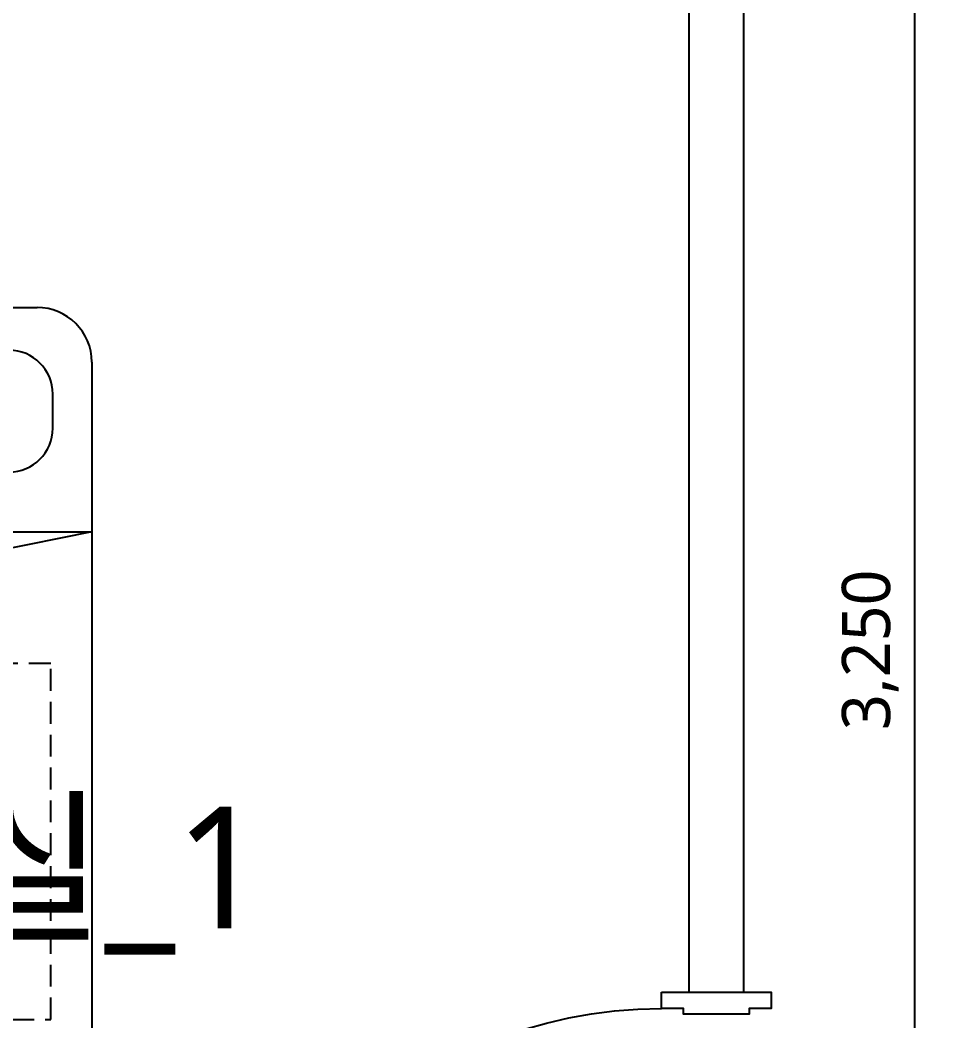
# Model space of a CAD drawing. Extents: x 11477420 to 23072185, y -28506554 to -14238804.
# Drawn here: x 11527417 to 11529100, y -14254440 to -14252615 of the extents above; entities that cross this region are included whole.
import ezdxf
from ezdxf.enums import TextEntityAlignment as Align

# ---------------------------------------------------------------- set-up
doc = ezdxf.new("R2010")
doc.units = 0
doc.header["$LTSCALE"] = 50
doc.header["$MEASUREMENT"] = 0
doc.linetypes.add('DH-HID2', pattern=[1.2, 0.8, -0.4])
doc.layers.get('0').update_dxf_attribs({"linetype": 'CONTINUOUS'})
doc.layers.get('DEFPOINTS').update_dxf_attribs({"linetype": 'CONTINUOUS'})
for name, color, linetype in [('03-TEXT', 3, 'CONTINUOUS'), ('07-DIM WAL', 5, 'CONTINUOUS'), ('1.천장.벽체선(내벽)', 3, 'CONTINUOUS'), ('2.글자선', 60, 'CONTINUOUS'), ('CO-DO-FR', 7, 'CONTINUOUS'), ('CO-DOOR', 8, 'CONTINUOUS'), ('FU-FURM', 251, 'DH-HID2'), ('가구', 6, 'CONTINUOUS')]:
    doc.layers.add(name, color=color, linetype=linetype)
doc.styles.add('DAWIN', font='NanumSquareR.ttf')
doc.styles.add('W-TEXT2', font='Dotum.ttf')
doc.styles.add('맑은 고딕', font='malgun.ttf')
doc.dimstyles.new('40', dxfattribs={"dimscale": 40, "dimtxt": 2.2, "dimasz": 3, "dimexe": 1.25, "dimexo": 0.625, "dimtad": 1, "dimdec": 0, "dimzin": 0, "dimdsep": 46, "dimlunit": 6, "dimtxsty": 'DAWIN', "dimblk1": 'DOTSMALL', "dimblk2": 'DOTSMALL', "dimsah": 1, "dimcen": 0.001, "dimclrd": 1, "dimclre": 1, "dimclrt": 3, "dimadec": 0, "dimazin": 0, "dimtfac": 1, "dimtdec": 0, "dimtix": 1, "dimtmove": 2, "dimatfit": 3, "dimldrblk": 'DOTSMALL', "dimfxl": 0, "dimtolj": 1, "dimtzin": 0, "dimarcsym": 0})

# ---------------------------------------------------------------- blocks, each defined once
blk = doc.blocks.new('_DOTSMALL')
at = {"color": 0, "linetype": 'ByBlock', "const_width": 0.5}
blk.add_lwpolyline([(-0.0625, 0, 1), (0.0625, 0, 1)], format="xyb", close=True, dxfattribs=at)
blk = doc.blocks.new('*D119')
at = {"layer": '07-DIM WAL', "color": 1, "lineweight": -2, "ltscale": 30}
for p, q in [((11528663.1, -14252139.4), (11529099.9, -14252139.4)), ((11529049.9, -14252139.4), (11529049.9, -14255389.4)), ((11528663.1, -14255389.4), (11529099.9, -14255389.4))]:
    blk.add_line(p, q, dxfattribs=at)
at = {"layer": 'DEFPOINTS', "color": 0, "ltscale": 30}
for p in [(11528638.1, -14252139.4), (11528638.1, -14255389.4), (11529049.9, -14255389.4)]:
    blk.add_point(p, dxfattribs=at)
at = {"layer": '07-DIM WAL', "color": 1, "lineweight": -2, "ltscale": 30, "xscale": 120, "yscale": 120, "zscale": 120}
for p, rotation in [((11529049.9, -14252139.4), 90), ((11529049.9, -14255389.4), 270)]:
    blk.add_blockref('_DOTSMALL', p, dxfattribs=dict(at, rotation=rotation))
at = {"layer": '07-DIM WAL', "color": 3, "ltscale": 30, "insert": (11528969.1, -14253764.4), "char_height": 88, "attachment_point": 5, "rotation": 90, "style": 'DAWIN'}
blk.add_mtext('\\A1;3,250', dxfattribs=at)
blk = doc.blocks.new('D-001')
at = {"layer": 'CO-DO-FR'}
for points in [[(0, 200), (0, 0), (30, 0), (30, 40), (40, 40), (40, 160), (30, 160), (30, 200), (0, 200)], [(900, 200), (900, 0), (870, 0), (870, 40), (860, 40), (860, 160), (870, 160), (870, 200), (900, 200)]]:
    blk.add_lwpolyline(points, close=True, dxfattribs=at)
at = {"layer": 'CO-DOOR'}
blk.add_lwpolyline([(830, 1040), (830, 200), (870, 200), (870, 1040)], close=True, dxfattribs=at)
blk.add_arc((870, 200), 840, 90, 180, dxfattribs=at)
at = {"layer": '2.글자선', "style": 'W-TEXT2'}
blk.add_text('900', height=80, dxfattribs=at).set_placement((442.6, 99.7), align=Align.MIDDLE_CENTER)
blk = doc.blocks.new('wjsehddmlwk')
at = {"layer": 'FU-FURM'}
blk.add_lwpolyline([(11523693.6, -14255139.4), (11524243.6, -14255139.4), (11524243.6, -14254489.4), (11523693.6, -14254489.4)], close=True, dxfattribs=at)
at = {"layer": '가구'}
for p, q in [((11523698.6, -14253839.4), (11524218.6, -14253839.4)), ((11524318.6, -14253939.4), (11524318.6, -14255439.4)), ((11524247.4, -14254059.9), (11524247.4, -14253997.5)), ((11523618.6, -14254249.1), (11524318.6, -14254249.1)), ((11524318.6, -14254249.1), (11523642.2, -14254384.7))]:
    blk.add_line(p, q, dxfattribs=at)
for centre, radius, start, end in [((11524218.6, -14253939.4), 100, 0, 90), ((11524167.4, -14253997.5), 80, 0, 90), ((11524167.4, -14254059.9), 80, 270, 0)]:
    blk.add_arc(centre, radius, start, end, dxfattribs=at)

msp = doc.modelspace()

# ---------------------------------------------------------------- linework, layer by layer
at = {"layer": '1.천장.벽체선(내벽)', "ltscale": 30}
for p, q in [((11528738.1, -14254389.4), (11528738.1, -14252039.4)), ((11528638.1, -14252139.4), (11528638.1, -14254389.4)), ((11528638.1, -14254389.4), (11528738.1, -14254389.4))]:
    msp.add_line(p, q, dxfattribs=at)

# ---------------------------------------------------------------- block references
at = {"layer": 'CO-DOOR', "xscale": -1, "rotation": 90}
msp.add_blockref('D-001', (11528788.1, -14254389.4), dxfattribs=at)
at = {"layer": '가구'}
msp.add_blockref('wjsehddmlwk', (3229.5, 700), dxfattribs=at)

# ---------------------------------------------------------------- texts
at = {"layer": '03-TEXT', "style": '맑은 고딕'}
msp.add_text('레이저실_1', height=222.22, dxfattribs=at).set_placement((11526455.9, -14254050.8), align=Align.TOP_LEFT)

# ---------------------------------------------------------------- dimensions: what is measured, and where the dimension line sits
at = {"layer": '07-DIM WAL', "ltscale": 30}
dim = msp.add_linear_dim(base=(11529049.9, -14255389.4), p1=(11528638.1, -14252139.4), p2=(11528638.1, -14255389.4), angle=90, dimstyle='40', dxfattribs=at)
dim.commit()
dim.dimension.update_dxf_attribs({"geometry": '*D119', "text_midpoint": (11528969.1, -14253764.4)})

doc.saveas('drawing.dxf')
